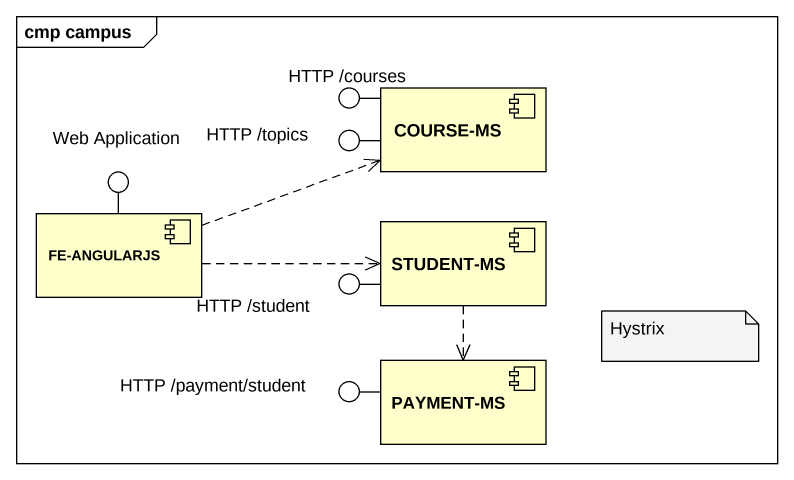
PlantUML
@startuml
mainframe cmp campus
() "HTTP /courses" as HTTP_courses
() "HTTP /topics" as HTTP_topics
component "COURSE-MS" as COURSE_MS
() "Web Application" as Web_Application
component "FE-ANGULARJS" as FE_ANGULARJS
() "HTTP /student" as HTTP_student
component "STUDENT-MS" as STUDENT_MS
() "HTTP /payment/student" as HTTP_payment_student
component "PAYMENT-MS" as PAYMENT_MS
COURSE_MS -left- HTTP_courses
COURSE_MS -left- HTTP_topics
FE_ANGULARJS -up- Web_Application
STUDENT_MS -left- HTTP_student
PAYMENT_MS -left- HTTP_payment_student
FE_ANGULARJS .right.> COURSE_MS
FE_ANGULARJS .right.> STUDENT_MS
STUDENT_MS ..> PAYMENT_MS
note as N1
  Hystrix
end note
@enduml
